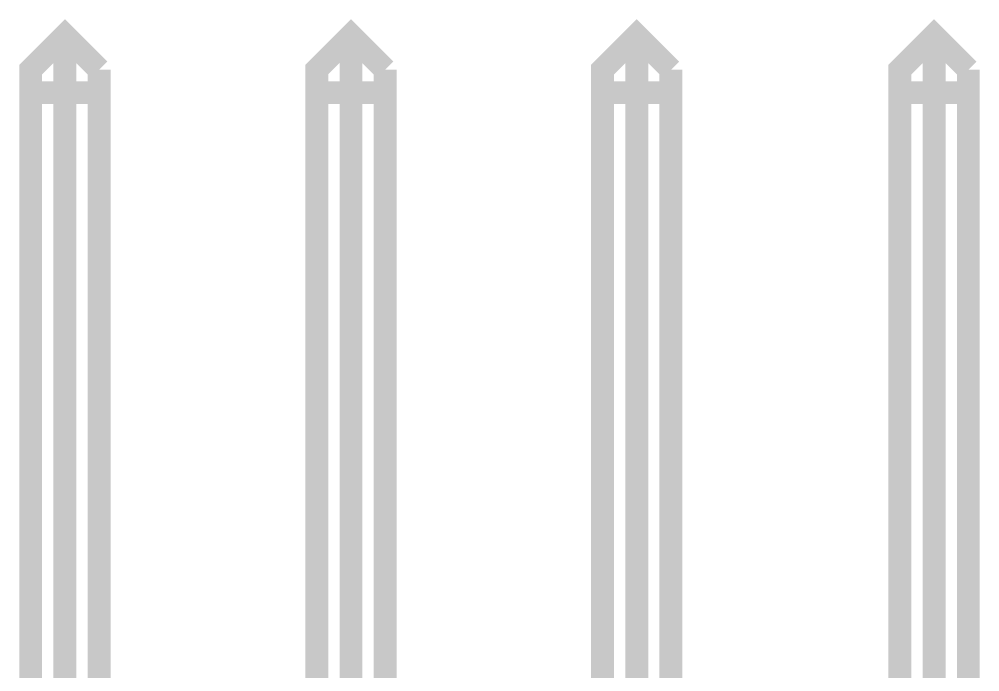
# Model space of a CAD drawing. Extents: x -4 to 136, y -50 to 40.
# Drawn here: x 116.97 to 125.37, y 34.77 to 40.47 of the extents above; entities that cross this region are included whole.
import ezdxf

# ---------------------------------------------------------------- set-up
doc = ezdxf.new("R2010")
doc.units = 0
doc.header["$MEASUREMENT"] = 0
doc.layers.add('25-335-0_SSB', color=14, linetype='CONTINUOUS')

msp = doc.modelspace()

# ---------------------------------------------------------------- linework, layer by layer
at = {"layer": '25-335-0_SSB', "const_width": 0.20066}
for points in [[(117.0686, 34.5313), (117.0686, 40.0304), (117.36832, 40.33012), (117.66804, 40.0304)], [(117.36832, 34.4297), (117.36832, 40.33012)], [(119.5705, 34.5313), (119.5705, 40.0304), (119.87022, 40.33012), (120.16994, 40.0304)], [(119.87022, 34.4297), (119.87022, 40.33012)], [(122.06986, 34.5313), (122.06986, 40.0304), (122.36958, 40.33012), (122.6693, 40.0304)], [(122.36958, 34.4297), (122.36958, 40.33012)], [(124.67082, 34.5313), (124.67082, 40.0304), (124.97054, 40.33012), (125.27026, 40.0304)], [(124.97054, 34.4297), (124.97054, 40.33012)], [(117.66804, 40.0304), (117.66804, 34.5313)], [(120.16994, 40.0304), (120.16994, 34.5313)], [(122.6693, 40.0304), (122.6693, 34.5313)], [(125.27026, 40.0304), (125.27026, 34.5313)], [(117.66804, 39.82974), (117.0686, 39.82974)], [(120.16994, 39.82974), (119.5705, 39.82974)], [(122.6693, 39.82974), (122.06986, 39.82974)], [(125.27026, 39.82974), (124.67082, 39.82974)]]:
    msp.add_lwpolyline(points, dxfattribs=at)

doc.saveas('drawing.dxf')
